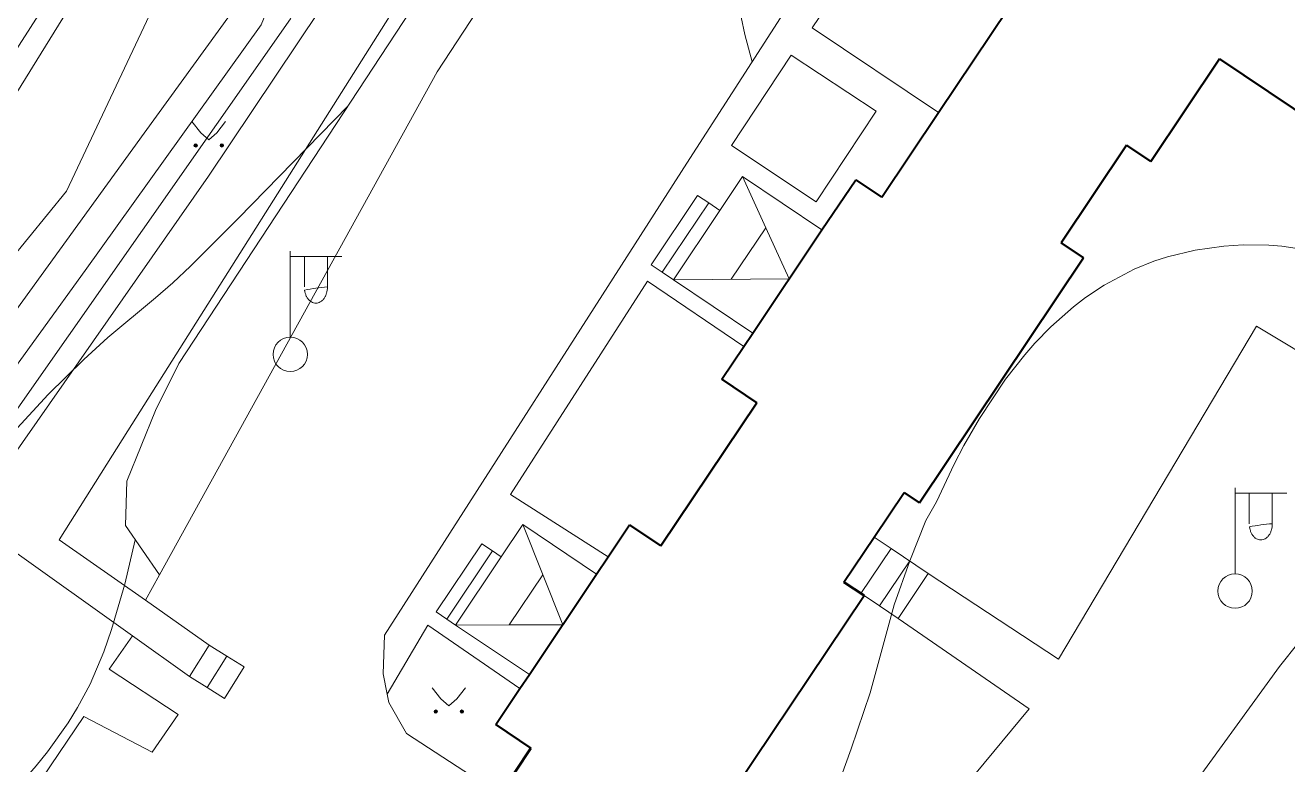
# Model space of a CAD drawing. Extents: x 1000 to 4000, y -5000 to -1000.
# Drawn here: x 1352 to 1425.4, y -4413.8 to -4370.8 of the extents above; entities that cross this region are included whole.
import ezdxf

# ---------------------------------------------------------------- set-up
doc = ezdxf.new("R2010")
doc.units = 0
doc.header["$MEASUREMENT"] = 0
for name, color, linetype in [('СЛОЙ_24', 7, 'CONTINUOUS'), ('СЛОЙ_25', 7, 'CONTINUOUS'), ('СЛОЙ_3', 7, 'CONTINUOUS'), ('СЛОЙ_37', 7, 'CONTINUOUS'), ('СЛОЙ_40', 7, 'CONTINUOUS'), ('СЛОЙ_41', 7, 'CONTINUOUS'), ('СЛОЙ_50', 7, 'CONTINUOUS'), ('СЛОЙ_6', 7, 'CONTINUOUS'), ('СЛОЙ_7', 7, 'CONTINUOUS')]:
    doc.layers.add(name, color=color, linetype=linetype)

msp = doc.modelspace()

# ---------------------------------------------------------------- linework, layer by layer
at = {"layer": 'СЛОЙ_24', "color": 253, "linetype": 'Continuous', "lineweight": 0}
for points in [[(1346.273, -4394.557), (1358.917, -4377.097), (1363.933, -4370.174), (1369.434, -4357.368), (1379.502, -4341.57), (1390.643, -4324.228), (1393.964, -4318.955)], [(1347.743, -4395.78), (1355.492, -4385.085), (1365.733, -4370.797), (1370.943, -4358.046), (1386.119, -4334.267), (1396.34, -4319.338)], [(1350.13, -4397.511), (1362.654, -4379.582), (1385.993, -4344.756), (1404.299, -4321.651)], [(1353.976, -4400.728), (1357.973, -4394.398), (1388.874, -4345.466), (1406.288, -4323.115)], [(1375.966, -4373.518), (1380.164, -4367.096), (1392.129, -4350.272), (1394.583, -4347.862), (1396.992, -4346.389), (1399.535, -4344.693), (1402.611, -4343.064), (1406.092, -4342.662), (1407.611, -4342.639), (1409.039, -4342.595), (1411.856, -4344.666)], [(1390.486, -4378.833), (1406.077, -4354.605), (1408.858, -4352.371), (1411.31, -4351.236), (1414.887, -4350.705)], [(1397.771, -4370.962), (1404.187, -4361.476)], [(1397.771, -4370.962), (1405.118, -4375.886)], [(1359.812, -4402.777), (1375.966, -4373.518)], [(1372.891, -4406.272), (1390.486, -4378.833)], [(1385.908, -4401.726), (1380.217, -4398.108), (1388.185, -4385.7), (1393.795, -4389.495)], [(1412.091, -4407.664), (1423.609, -4388.317), (1427.921, -4390.909)], [(1350.998, -4401.134), (1358.247, -4406.319)], [(1353.976, -4400.728), (1358.998, -4404.252)], [(1412.091, -4407.664), (1404.519, -4402.688)], [(1407.553, -4432.06), (1424.951, -4408.107), (1429.525, -4402.359), (1447.988, -4414.365)], [(1358.998, -4404.252), (1359.812, -4402.777)], [(1362.709, -4406.857), (1358.998, -4404.252)], [(1410.388, -4410.563), (1402.765, -4405.305)], [(1313.589, -4459.568), (1315.442, -4461.683), (1319.791, -4455.97), (1323.186, -4458.687), (1355.41, -4411.008), (1359.381, -4413.079), (1360.898, -4410.892), (1356.883, -4408.258), (1358.247, -4406.319)], [(1358.247, -4406.319), (1361.563, -4408.69)], [(1372.891, -4406.272), (1372.827, -4408.522), (1373.056, -4409.717), (1373.148, -4410.194), (1374.176, -4411.994), (1379.617, -4415.533)], [(1373.056, -4409.717), (1375.412, -4405.701), (1380.772, -4409.387)], [(1393.285, -4415.163), (1402.075, -4420.6), (1410.388, -4410.563)]]:
    msp.add_lwpolyline(points, dxfattribs=at)
msp.add_lwpolyline([(1393.068, -4377.812), (1396.553, -4372.551), (1401.486, -4375.819), (1398.002, -4381.079)], close=True, dxfattribs=at)
at = {"layer": 'СЛОЙ_25', "color": 253, "linetype": 'Continuous', "lineweight": 0}
for points in [[(1361.563, -4408.69), (1362.709, -4406.857)], [(1362.709, -4406.857), (1363.726, -4407.492), (1364.742, -4408.128), (1363.596, -4409.961)], [(1363.726, -4407.492), (1362.579, -4409.326)], [(1363.596, -4409.961), (1362.579, -4409.326), (1361.563, -4408.69)]]:
    msp.add_lwpolyline(points, dxfattribs=at)
at = {"layer": 'СЛОЙ_3', "color": 253, "linetype": 'Continuous', "lineweight": 0}
for p, q in [((1367.416, -4388.953), (1367.416, -4383.953)), ((1367.416, -4386.953), (1367.416, -4383.953)), ((1367.416, -4384.267), (1370.416, -4384.267)), ((1368.237, -4386.035), (1368.237, -4384.267)), ((1369.579, -4386.035), (1369.579, -4384.267)), ((1422.362, -4402.717), (1422.362, -4397.717)), ((1422.362, -4400.717), (1422.362, -4397.717)), ((1422.362, -4398.031), (1425.362, -4398.031)), ((1423.183, -4399.799), (1423.183, -4398.031)), ((1424.525, -4399.799), (1424.525, -4398.031))]:
    msp.add_line(p, q, dxfattribs=at)
for points in [[(1369.579, -4386.035, -0.035191), (1369.566, -4386.219, -0.036545), (1369.528, -4386.396, -0.03934), (1369.466, -4386.559, -0.0437), (1369.383, -4386.702, -0.049642), (1369.281, -4386.819, -0.056748), (1369.165, -4386.906, -0.0637), (1369.039, -4386.96, -0.068204), (1368.908, -4386.978, -0.068204), (1368.777, -4386.96, -0.0637), (1368.651, -4386.906, -0.056748), (1368.535, -4386.819, -0.049642), (1368.433, -4386.702, -0.0437), (1368.35, -4386.559, -0.03934), (1368.288, -4386.396, -0.036545), (1368.25, -4386.219, -0.035191)], [(1424.525, -4399.799, -0.035191), (1424.512, -4399.983, -0.036545), (1424.474, -4400.16, -0.03934), (1424.412, -4400.323, -0.0437), (1424.329, -4400.466, -0.049642), (1424.227, -4400.583, -0.056748), (1424.111, -4400.67, -0.0637), (1423.985, -4400.724, -0.068204), (1423.854, -4400.742, -0.068204), (1423.723, -4400.724, -0.0637), (1423.597, -4400.67, -0.056748), (1423.481, -4400.583, -0.049642), (1423.379, -4400.466, -0.0437), (1423.296, -4400.323, -0.03934), (1423.234, -4400.16, -0.036545), (1423.196, -4399.983, -0.035191)]]:
    msp.add_lwpolyline(points, format="xyb", close=True, dxfattribs=at)
for centre in [(1367.416, -4389.953), (1422.362, -4403.717)]:
    msp.add_circle(centre, 1, dxfattribs=at)
at = {"layer": 'СЛОЙ_37', "color": 253, "linetype": 'Continuous', "lineweight": 0}
for points in [[(1341.514, -4391.046), (1344.056, -4387.07), (1346.519, -4383.334), (1348.732, -4379.213), (1355.955, -4367.545), (1364.473, -4354.648), (1381.44, -4326.907), (1388.539, -4317.438)], [(1344.615, -4393.334), (1351.089, -4384.525), (1354.409, -4380.462), (1361.298, -4365.811), (1370.275, -4354.532), (1377.623, -4343.762), (1380.973, -4338.28), (1387.045, -4326.422), (1391.471, -4318.258)], [(1359.812, -4402.777), (1357.832, -4399.893), (1357.921, -4397.32), (1359.573, -4393.225), (1360.942, -4390.491), (1387.032, -4350.748), (1389.871, -4346.275), (1393.635, -4342.36), (1395.364, -4340.941), (1399.044, -4339.699), (1402.014, -4339.255), (1411.23, -4338.834)]]:
    msp.add_lwpolyline(points, dxfattribs=at)
at = {"layer": 'СЛОЙ_40', "color": 253, "linetype": 'Continuous', "lineweight": 0}
for points in [[(1345.115, -4382.128), (1385.71, -4318.849)], [(1350.203, -4395.019), (1367.432, -4370.444), (1373.936, -4357.36), (1398.319, -4321.755)]]:
    msp.add_lwpolyline(points, dxfattribs=at)
at = {"layer": 'СЛОЙ_41', "color": 253, "linetype": 'Continuous', "lineweight": 0}
for p, q in [((1361.703, -4376.416), (1362.213, -4377.066)), ((1363.653, -4376.416), (1363.143, -4377.066)), ((1362.213, -4377.066), (1362.673, -4377.476)), ((1363.143, -4377.066), (1362.673, -4377.476)), ((1375.663, -4409.33), (1376.173, -4409.98)), ((1377.613, -4409.33), (1377.103, -4409.98)), ((1376.173, -4409.98), (1376.633, -4410.39)), ((1377.103, -4409.98), (1376.633, -4410.39))]:
    msp.add_line(p, q, dxfattribs=at)
for centre in [(1361.917, -4377.806), (1363.438, -4377.806), (1375.877, -4410.718), (1377.398, -4410.718)]:
    msp.add_circle(centre, 0.0976, dxfattribs=at)
for points in [[(1361.821, -4377.825), (1361.819, -4377.806), (1361.821, -4377.786)], [(1361.827, -4377.843), (1361.821, -4377.786), (1361.827, -4377.768)], [(1361.821, -4377.825), (1361.821, -4377.786), (1361.827, -4377.843)], [(1361.836, -4377.86), (1361.827, -4377.768), (1361.836, -4377.751)], [(1361.827, -4377.843), (1361.827, -4377.768), (1361.836, -4377.86)], [(1361.848, -4377.875), (1361.836, -4377.751), (1361.848, -4377.737)], [(1361.836, -4377.86), (1361.836, -4377.751), (1361.848, -4377.875)], [(1361.863, -4377.887), (1361.848, -4377.737), (1361.863, -4377.724)], [(1361.848, -4377.875), (1361.848, -4377.737), (1361.863, -4377.887)], [(1361.88, -4377.896), (1361.863, -4377.724), (1361.88, -4377.715)], [(1361.863, -4377.887), (1361.863, -4377.724), (1361.88, -4377.896)], [(1361.898, -4377.901), (1361.88, -4377.715), (1361.898, -4377.71)], [(1361.88, -4377.896), (1361.88, -4377.715), (1361.898, -4377.901)], [(1361.917, -4377.903), (1361.898, -4377.71), (1361.917, -4377.708)], [(1361.898, -4377.901), (1361.898, -4377.71), (1361.917, -4377.903)], [(1363.342, -4377.825), (1363.34, -4377.806), (1363.342, -4377.786)], [(1363.348, -4377.843), (1363.342, -4377.786), (1363.348, -4377.768)], [(1363.342, -4377.825), (1363.342, -4377.786), (1363.348, -4377.843)], [(1363.357, -4377.86), (1363.348, -4377.768), (1363.357, -4377.751)], [(1363.348, -4377.843), (1363.348, -4377.768), (1363.357, -4377.86)], [(1363.369, -4377.875), (1363.357, -4377.751), (1363.369, -4377.737)], [(1363.357, -4377.86), (1363.357, -4377.751), (1363.369, -4377.875)], [(1363.384, -4377.887), (1363.369, -4377.737), (1363.384, -4377.724)], [(1363.369, -4377.875), (1363.369, -4377.737), (1363.384, -4377.887)], [(1363.401, -4377.896), (1363.384, -4377.724), (1363.401, -4377.715)], [(1363.384, -4377.887), (1363.384, -4377.724), (1363.401, -4377.896)], [(1363.419, -4377.901), (1363.401, -4377.715), (1363.419, -4377.71)], [(1363.401, -4377.896), (1363.401, -4377.715), (1363.419, -4377.901)], [(1363.438, -4377.903), (1363.419, -4377.71), (1363.438, -4377.708)], [(1363.419, -4377.901), (1363.419, -4377.71), (1363.438, -4377.903)], [(1375.781, -4410.737), (1375.779, -4410.718), (1375.781, -4410.699)], [(1375.786, -4410.755), (1375.781, -4410.699), (1375.786, -4410.681)], [(1375.781, -4410.737), (1375.781, -4410.699), (1375.786, -4410.755)], [(1375.795, -4410.772), (1375.786, -4410.681), (1375.795, -4410.664)], [(1375.786, -4410.755), (1375.786, -4410.681), (1375.795, -4410.772)], [(1375.808, -4410.787), (1375.795, -4410.664), (1375.808, -4410.649)], [(1375.795, -4410.772), (1375.795, -4410.664), (1375.808, -4410.787)], [(1375.822, -4410.799), (1375.808, -4410.649), (1375.822, -4410.637)], [(1375.808, -4410.787), (1375.808, -4410.649), (1375.822, -4410.799)], [(1375.839, -4410.808), (1375.822, -4410.637), (1375.839, -4410.628)], [(1375.822, -4410.799), (1375.822, -4410.637), (1375.839, -4410.808)], [(1375.858, -4410.814), (1375.839, -4410.628), (1375.858, -4410.622)], [(1375.839, -4410.808), (1375.839, -4410.628), (1375.858, -4410.814)], [(1375.877, -4410.816), (1375.858, -4410.622), (1375.877, -4410.62)], [(1375.858, -4410.814), (1375.858, -4410.622), (1375.877, -4410.816)], [(1377.302, -4410.737), (1377.3, -4410.718), (1377.302, -4410.699)], [(1377.307, -4410.755), (1377.302, -4410.699), (1377.307, -4410.681)], [(1377.302, -4410.737), (1377.302, -4410.699), (1377.307, -4410.755)], [(1377.316, -4410.772), (1377.307, -4410.681), (1377.316, -4410.664)], [(1377.307, -4410.755), (1377.307, -4410.681), (1377.316, -4410.772)], [(1377.329, -4410.787), (1377.316, -4410.664), (1377.329, -4410.649)], [(1377.316, -4410.772), (1377.316, -4410.664), (1377.329, -4410.787)], [(1377.343, -4410.799), (1377.329, -4410.649), (1377.343, -4410.637)], [(1377.329, -4410.787), (1377.329, -4410.649), (1377.343, -4410.799)], [(1377.36, -4410.808), (1377.343, -4410.637), (1377.36, -4410.628)], [(1377.343, -4410.799), (1377.343, -4410.637), (1377.36, -4410.808)], [(1377.379, -4410.814), (1377.36, -4410.628), (1377.379, -4410.622)], [(1377.36, -4410.808), (1377.36, -4410.628), (1377.379, -4410.814)], [(1377.398, -4410.816), (1377.379, -4410.622), (1377.398, -4410.62)], [(1377.379, -4410.814), (1377.379, -4410.622), (1377.398, -4410.816)]]:
    msp.add_solid(points, dxfattribs=at)
at = {"layer": 'СЛОЙ_41', "color": 253, "linetype": 'Continuous', "lineweight": 0, "extrusion": (0, 0, -1)}
for points in [[(-1361.917, -4377.903), (-1361.917, -4377.708), (-1361.936, -4377.901)], [(-1361.936, -4377.901), (-1361.917, -4377.708), (-1361.936, -4377.71)], [(-1361.936, -4377.901), (-1361.936, -4377.71), (-1361.954, -4377.896)], [(-1361.954, -4377.896), (-1361.936, -4377.71), (-1361.954, -4377.715)], [(-1361.954, -4377.896), (-1361.954, -4377.715), (-1361.971, -4377.887)], [(-1361.971, -4377.887), (-1361.954, -4377.715), (-1361.971, -4377.724)], [(-1361.971, -4377.887), (-1361.971, -4377.724), (-1361.986, -4377.875)], [(-1361.986, -4377.875), (-1361.971, -4377.724), (-1361.986, -4377.737)], [(-1361.986, -4377.875), (-1361.986, -4377.737), (-1361.998, -4377.86)], [(-1361.998, -4377.86), (-1361.986, -4377.737), (-1361.998, -4377.751)], [(-1361.998, -4377.86), (-1361.998, -4377.751), (-1362.007, -4377.843)], [(-1362.007, -4377.843), (-1361.998, -4377.751), (-1362.007, -4377.768)], [(-1362.007, -4377.843), (-1362.007, -4377.768), (-1362.013, -4377.825)], [(-1362.013, -4377.825), (-1362.007, -4377.768), (-1362.013, -4377.786)], [(-1362.013, -4377.825), (-1362.013, -4377.786), (-1362.015, -4377.806)], [(-1363.438, -4377.903), (-1363.438, -4377.708), (-1363.457, -4377.901)], [(-1363.457, -4377.901), (-1363.438, -4377.708), (-1363.457, -4377.71)], [(-1363.457, -4377.901), (-1363.457, -4377.71), (-1363.475, -4377.896)], [(-1363.475, -4377.896), (-1363.457, -4377.71), (-1363.475, -4377.715)], [(-1363.475, -4377.896), (-1363.475, -4377.715), (-1363.492, -4377.887)], [(-1363.492, -4377.887), (-1363.475, -4377.715), (-1363.492, -4377.724)], [(-1363.492, -4377.887), (-1363.492, -4377.724), (-1363.507, -4377.875)], [(-1363.507, -4377.875), (-1363.492, -4377.724), (-1363.507, -4377.737)], [(-1363.507, -4377.875), (-1363.507, -4377.737), (-1363.519, -4377.86)], [(-1363.519, -4377.86), (-1363.507, -4377.737), (-1363.519, -4377.751)], [(-1363.519, -4377.86), (-1363.519, -4377.751), (-1363.528, -4377.843)], [(-1363.528, -4377.843), (-1363.519, -4377.751), (-1363.528, -4377.768)], [(-1363.528, -4377.843), (-1363.528, -4377.768), (-1363.534, -4377.825)], [(-1363.534, -4377.825), (-1363.528, -4377.768), (-1363.534, -4377.786)], [(-1363.534, -4377.825), (-1363.534, -4377.786), (-1363.536, -4377.806)], [(-1375.877, -4410.816), (-1375.877, -4410.62), (-1375.896, -4410.814)], [(-1375.896, -4410.814), (-1375.877, -4410.62), (-1375.896, -4410.622)], [(-1375.896, -4410.814), (-1375.896, -4410.622), (-1375.914, -4410.808)], [(-1375.914, -4410.808), (-1375.896, -4410.622), (-1375.914, -4410.628)], [(-1375.914, -4410.808), (-1375.914, -4410.628), (-1375.931, -4410.799)], [(-1375.931, -4410.799), (-1375.914, -4410.628), (-1375.931, -4410.637)], [(-1375.931, -4410.799), (-1375.931, -4410.637), (-1375.946, -4410.787)], [(-1375.946, -4410.787), (-1375.931, -4410.637), (-1375.946, -4410.649)], [(-1375.946, -4410.787), (-1375.946, -4410.649), (-1375.958, -4410.772)], [(-1375.958, -4410.772), (-1375.946, -4410.649), (-1375.958, -4410.664)], [(-1375.958, -4410.772), (-1375.958, -4410.664), (-1375.967, -4410.755)], [(-1375.967, -4410.755), (-1375.958, -4410.664), (-1375.967, -4410.681)], [(-1375.967, -4410.755), (-1375.967, -4410.681), (-1375.972, -4410.737)], [(-1375.972, -4410.737), (-1375.967, -4410.681), (-1375.972, -4410.699)], [(-1375.972, -4410.737), (-1375.972, -4410.699), (-1375.974, -4410.718)], [(-1377.398, -4410.816), (-1377.398, -4410.62), (-1377.417, -4410.814)], [(-1377.417, -4410.814), (-1377.398, -4410.62), (-1377.417, -4410.622)], [(-1377.417, -4410.814), (-1377.417, -4410.622), (-1377.435, -4410.808)], [(-1377.435, -4410.808), (-1377.417, -4410.622), (-1377.435, -4410.628)], [(-1377.435, -4410.808), (-1377.435, -4410.628), (-1377.452, -4410.799)], [(-1377.452, -4410.799), (-1377.435, -4410.628), (-1377.452, -4410.637)], [(-1377.452, -4410.799), (-1377.452, -4410.637), (-1377.467, -4410.787)], [(-1377.467, -4410.787), (-1377.452, -4410.637), (-1377.467, -4410.649)], [(-1377.467, -4410.787), (-1377.467, -4410.649), (-1377.479, -4410.772)], [(-1377.479, -4410.772), (-1377.467, -4410.649), (-1377.479, -4410.664)], [(-1377.479, -4410.772), (-1377.479, -4410.664), (-1377.488, -4410.755)], [(-1377.488, -4410.755), (-1377.479, -4410.664), (-1377.488, -4410.681)], [(-1377.488, -4410.755), (-1377.488, -4410.681), (-1377.493, -4410.737)], [(-1377.493, -4410.737), (-1377.488, -4410.681), (-1377.493, -4410.699)], [(-1377.493, -4410.737), (-1377.493, -4410.699), (-1377.495, -4410.718)]]:
    msp.add_solid(points, dxfattribs=at)
at = {"layer": 'СЛОЙ_50', "color": 253, "linetype": 'Continuous', "lineweight": 0}
for points in [[(1394.271, -4372.952), (1393.843, -4371.354), (1393.642, -4370.347)], [(1351.316, -4394.472), (1353.337, -4392.281), (1355.41, -4390.242), (1356.804, -4388.972), (1359.574, -4386.662), (1360.596, -4385.793), (1361.624, -4384.817), (1364.396, -4382.055), (1370.786, -4375.495)], [(1399.444, -4414.501), (1400.042, -4412.882), (1401.141, -4409.627), (1402.529, -4404.515), (1403.439, -4401.964), (1404.371, -4399.61), (1404.993, -4398.521), (1406.015, -4396.336), (1406.577, -4395.257), (1407.488, -4393.671), (1409.007, -4391.399), (1410.127, -4389.982), (1410.719, -4389.31), (1411.65, -4388.353), (1412.971, -4387.184), (1413.666, -4386.651), (1414.754, -4385.923), (1416.487, -4385.003), (1417.634, -4384.542), (1418.422, -4384.284), (1420.041, -4383.89), (1421.702, -4383.655), (1422.823, -4383.587), (1424.322, -4383.607), (1425.069, -4383.663), (1426.734, -4383.905)], [(1351.263, -4415.464), (1352.645, -4413.881), (1353.296, -4413.065), (1354.498, -4411.373), (1355.041, -4410.491), (1355.774, -4409.118), (1356.571, -4407.242), (1357.022, -4405.947), (1357.792, -4403.307), (1358.404, -4400.726)]]:
    msp.add_lwpolyline(points, dxfattribs=at)
at = {"layer": 'СЛОЙ_6', "color": 253, "linetype": 'Continuous', "lineweight": 50}
for p, q in [((1417.459, -4378.732), (1421.45, -4372.778)), ((1447.459, -4390.219), (1421.45, -4372.778)), ((1412.237, -4383.462), (1416.044, -4377.781)), ((1417.459, -4378.732), (1416.044, -4377.781)), ((1401.817, -4380.811), (1400.297, -4379.795)), ((1413.552, -4384.344), (1412.237, -4383.462)), ((1404.009, -4398.577), (1413.552, -4384.344)), ((1394.554, -4392.762), (1392.52, -4391.398)), ((1388.974, -4401.083), (1394.554, -4392.762)), ((1404.009, -4398.577), (1403.11, -4397.974)), ((1388.974, -4401.083), (1387.154, -4399.867)), ((1400.784, -4403.977), (1399.613, -4403.191)), ((1381.415, -4412.852), (1379.369, -4411.479)), ((1379.617, -4415.533), (1381.415, -4412.852))]:
    msp.add_line(p, q, dxfattribs=at)
at = {"layer": 'СЛОЙ_6', "color": 253, "linetype": 'Continuous', "lineweight": 40}
for points in [[(1405.118, -4375.886), (1409.175, -4369.832)], [(1401.817, -4380.811), (1405.118, -4375.886)], [(1398.338, -4382.718), (1400.297, -4379.795)], [(1394.319, -4388.714), (1398.338, -4382.718)], [(1393.795, -4389.495), (1394.319, -4388.714)], [(1392.52, -4391.398), (1393.795, -4389.495)], [(1401.367, -4400.575), (1403.11, -4397.974)], [(1385.908, -4401.726), (1387.154, -4399.867)], [(1399.613, -4403.191), (1401.367, -4400.575)], [(1385.234, -4402.73), (1385.908, -4401.726)], [(1381.322, -4408.567), (1385.234, -4402.73)], [(1393.285, -4415.163), (1400.784, -4403.977)], [(1380.772, -4409.387), (1381.322, -4408.567)], [(1379.369, -4411.479), (1380.772, -4409.387)]]:
    msp.add_lwpolyline(points, dxfattribs=at)
at = {"layer": 'СЛОЙ_7', "color": 253, "linetype": 'Continuous', "lineweight": 0}
for p, q in [((1393.714, -4379.618), (1392.397, -4381.583)), ((1398.338, -4382.718), (1393.714, -4379.618)), ((1393.714, -4379.618), (1395.072, -4382.591)), ((1391.106, -4380.717), (1388.404, -4384.749)), ((1391.752, -4381.15), (1391.106, -4380.717)), ((1391.752, -4381.15), (1389.049, -4385.182)), ((1392.397, -4381.583), (1391.752, -4381.15)), ((1392.397, -4381.583), (1389.695, -4385.614)), ((1393.063, -4385.589), (1395.072, -4382.591)), ((1395.072, -4382.591), (1396.431, -4385.563)), ((1388.404, -4384.749), (1389.049, -4385.182)), ((1389.049, -4385.182), (1389.695, -4385.614)), ((1396.431, -4385.563), (1389.695, -4385.614)), ((1394.319, -4388.714), (1389.695, -4385.614)), ((1379.69, -4401.714), (1380.939, -4399.851)), ((1385.234, -4402.73), (1380.939, -4399.851)), ((1380.939, -4399.851), (1383.261, -4405.673)), ((1378.562, -4400.958), (1375.898, -4404.93)), ((1379.18, -4401.372), (1378.562, -4400.958)), ((1402.36, -4401.24), (1400.605, -4403.857)), ((1401.367, -4400.575), (1402.36, -4401.24)), ((1402.36, -4401.24), (1404.519, -4402.688)), ((1379.18, -4401.372), (1376.517, -4405.345)), ((1377.026, -4405.687), (1379.69, -4401.714)), ((1379.69, -4401.714), (1379.18, -4401.372)), ((1403.439, -4401.964), (1401.685, -4404.581)), ((1404.519, -4402.688), (1402.765, -4405.305)), ((1382.1, -4402.762), (1380.144, -4405.68)), ((1401.685, -4404.581), (1400.784, -4403.977)), ((1375.898, -4404.93), (1376.517, -4405.345)), ((1402.765, -4405.305), (1401.685, -4404.581)), ((1376.517, -4405.345), (1377.026, -4405.687)), ((1380.144, -4405.68), (1377.026, -4405.687)), ((1381.322, -4408.567), (1377.026, -4405.687)), ((1383.261, -4405.673), (1380.144, -4405.68))]:
    msp.add_line(p, q, dxfattribs=at)

doc.saveas('drawing.dxf')
